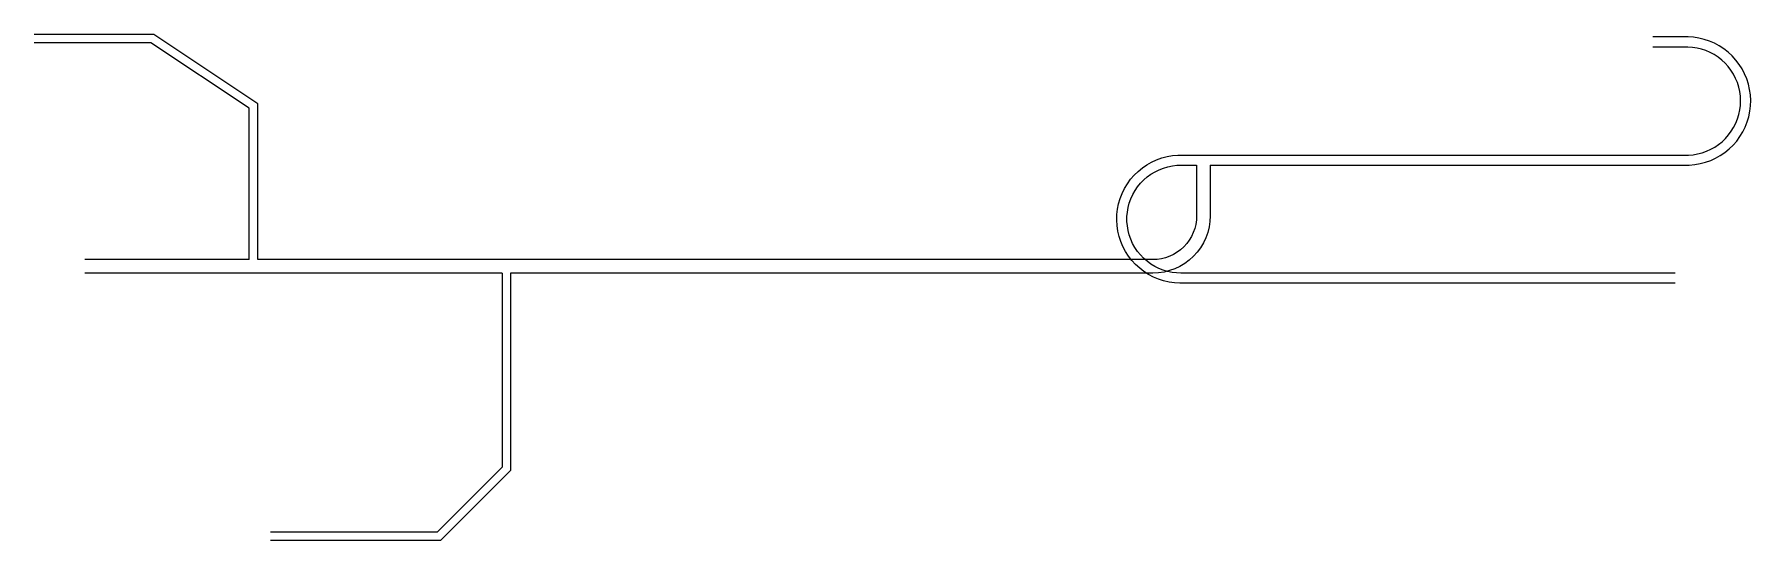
# Model space of a CAD drawing. Header units: metres. Extents: x 4320 to 5338, y 9914 to 10214.
import ezdxf

# ---------------------------------------------------------------- set-up
doc = ezdxf.new("R2010")
doc.units = ezdxf.units.M
for name, color, linetype in [('ACCESS_300_LEFT', 2, 'Continuous'), ('ACCESS_300_RIGHT', 2, 'Continuous'), ('DRIFT_300_01_LEFT', 4, 'Continuous'), ('DRIFT_300_01_RIGHT', 4, 'Continuous'), ('DRIFT_300_02_LEFT', 5, 'Continuous'), ('DRIFT_300_02_RIGHT', 5, 'Continuous'), ('DRIFT_300_03_LEFT', 5, 'Continuous'), ('DRIFT_300_03_RIGHT', 5, 'Continuous'), ('RAMP_LEFT', 1, 'Continuous'), ('RAMP_RIGHT', 1, 'Continuous')]:
    doc.layers.add(name, color=color, linetype=linetype)

msp = doc.modelspace()

# ---------------------------------------------------------------- linework, layer by layer
at = {"layer": 'ACCESS_300_LEFT'}
msp.add_polyline3d([(5017.4, 10137, 299.5), (5017.4, 10106.9, 300), (5017.3, 10103.7, 300), (5016.8, 10100.4, 300), (5016, 10097.1, 300), (5014.8, 10094, 300), (5013.4, 10091, 300), (5011.7, 10088.1, 300), (5009.7, 10085.4, 300), (5007.5, 10083, 300), (5005, 10080.7, 300), (5002.3, 10078.7, 300), (4999.5, 10077, 300), (4996.4, 10075.6, 300), (4993.3, 10074.5, 300), (4990.1, 10073.6, 300), (4986.8, 10073.2, 300), (4983.5, 10073, 300), (4700, 10073, 300)], dxfattribs=at)
at = {"layer": 'ACCESS_300_RIGHT'}
msp.add_polyline3d([(5009.4, 10137, 300.5), (5009.4, 10107.1, 300), (5009.3, 10104.5, 300), (5008.9, 10101.9, 300), (5008.3, 10099.5, 300), (5007.4, 10097.1, 300), (5006.3, 10094.7, 300), (5005, 10092.6, 300), (5003.5, 10090.5, 300), (5001.8, 10088.6, 300), (4999.9, 10086.9, 300), (4997.9, 10085.4, 300), (4995.7, 10084.1, 300), (4993.4, 10083, 300), (4991, 10082.1, 300), (4988.5, 10081.5, 300), (4986, 10081.1, 300), (4983.3, 10081, 300), (4700, 10081, 300)], dxfattribs=at)
at = {"layer": 'DRIFT_300_01_LEFT'}
for points in [[(4597.5, 10073, 300), (4350, 10073, 300)], [(4700, 10073, 300), (4602.5, 10073, 300)]]:
    msp.add_polyline3d(points, dxfattribs=at)
at = {"layer": 'DRIFT_300_01_RIGHT'}
for points in [[(4447.5, 10081, 300), (4350, 10081, 300)], [(4700, 10081, 300), (4452.5, 10081, 300)]]:
    msp.add_polyline3d(points, dxfattribs=at)
at = {"layer": 'DRIFT_300_02_LEFT'}
msp.add_polyline3d([(4602.5, 10073, 300), (4602.5, 9956, 300), (4561, 9914.5, 300), (4460, 9914.5, 300)], dxfattribs=at)
at = {"layer": 'DRIFT_300_02_RIGHT'}
msp.add_polyline3d([(4597.5, 10073, 300), (4597.5, 9958, 300), (4559, 9919.5, 300), (4460, 9919.5, 300)], dxfattribs=at)
at = {"layer": 'DRIFT_300_03_LEFT'}
msp.add_polyline3d([(4447.5, 10081, 300), (4447.5, 10170.7, 300), (4389.2, 10209.5, 300), (4320, 10209.5, 300)], dxfattribs=at)
at = {"layer": 'DRIFT_300_03_RIGHT'}
msp.add_polyline3d([(4452.5, 10081, 300), (4452.5, 10173.3, 300), (4390.8, 10214.5, 300), (4320, 10214.5, 300)], dxfattribs=at)
at = {"layer": 'RAMP_LEFT'}
msp.add_polyline3d([(5293.3, 10067, 350), (5290.3, 10067, 349.6), (5287.3, 10067, 349.3), (5284.3, 10067, 348.9), (5281.3, 10067, 348.6), (5278.3, 10067, 348.2), (5275.3, 10067, 347.8), (5272.3, 10067, 347.5), (5269.3, 10067, 347.1), (5266.3, 10067, 346.8), (5263.3, 10067, 346.4), (5260.3, 10067, 346), (5257.3, 10067, 345.7), (5254.3, 10067, 345.3), (5251.3, 10067, 345), (5248.3, 10067, 344.6), (5245.3, 10067, 344.2), (5242.3, 10067, 343.9), (5239.3, 10067, 343.5), (5236.3, 10067, 343.2), (5233.3, 10067, 342.8), (5230.3, 10067, 342.4), (5227.3, 10067, 342.1), (5224.3, 10067, 341.7), (5221.3, 10067, 341.4), (5218.3, 10067, 341), (5215.4, 10067, 340.6), (5212.4, 10067, 340.3), (5209.4, 10067, 339.9), (5206.4, 10067, 339.6), (5203.4, 10067, 339.2), (5200.4, 10067, 338.8), (5197.4, 10067, 338.5), (5194.4, 10067, 338.1), (5191.4, 10067, 337.8), (5188.4, 10067, 337.4), (5185.4, 10067, 337.1), (5182.4, 10067, 336.7), (5179.4, 10067, 336.3), (5176.4, 10067, 336), (5173.4, 10067, 335.6), (5170.4, 10067, 335.3), (5167.4, 10067, 334.9), (5164.4, 10067, 334.5), (5161.4, 10067, 334.2), (5158.4, 10067, 333.8), (5155.4, 10067, 333.5), (5152.4, 10067, 333.1), (5149.4, 10067, 332.7), (5146.4, 10067, 332.4), (5143.4, 10067, 332), (5140.4, 10067, 331.7), (5137.4, 10067, 331.3), (5134.4, 10067, 330.9), (5131.4, 10067, 330.6), (5128.4, 10067, 330.2), (5125.4, 10067, 329.9), (5122.4, 10067, 329.5), (5119.4, 10067, 329.1), (5116.4, 10067, 328.8), (5113.4, 10067, 328.4), (5110.4, 10067, 328.1), (5107.4, 10067, 327.7), (5104.4, 10067, 327.3), (5101.4, 10067, 327), (5098.4, 10067, 326.6), (5095.4, 10067, 326.3), (5092.4, 10067, 325.9), (5089.5, 10067, 325.5), (5086.5, 10067, 325.2), (5083.5, 10067, 324.8), (5080.5, 10067, 324.5), (5077.5, 10067, 324.1), (5074.5, 10067, 323.7), (5071.5, 10067, 323.4), (5068.5, 10067, 323), (5065.5, 10067, 322.7), (5062.5, 10067, 322.3), (5059.5, 10067, 321.9), (5056.5, 10067, 321.6), (5053.5, 10067, 321.2), (5050.5, 10067, 320.9), (5047.5, 10067, 320.5), (5044.5, 10067, 320.1), (5041.5, 10067, 319.8), (5038.5, 10067, 319.4), (5035.5, 10067, 319.1), (5032.5, 10067, 318.7), (5029.5, 10067, 318.3), (5026.5, 10067, 318), (5023.5, 10067, 317.6), (5020.5, 10067, 317.3), (5017.5, 10067, 316.9), (5014.5, 10067, 316.5), (5011.5, 10067, 316.2), (5008.5, 10067, 315.8), (5005.5, 10067, 315.5), (5002.5, 10067, 315.1), (5000, 10067, 314.8), (4999.5, 10067, 314.7), (4996.2, 10067.2, 314.4), (4993, 10067.6, 314), (4989.8, 10068.4, 313.7), (4986.7, 10069.4, 313.3), (4983.8, 10070.6, 312.9), (4980.9, 10072.2, 312.6), (4978.1, 10073.9, 312.2), (4975.6, 10075.9, 311.9), (4973.2, 10078.1, 311.5), (4971, 10080.5, 311.2), (4969, 10083.1, 310.8), (4967.2, 10085.8, 310.4), (4965.7, 10088.7, 310.1), (4964.4, 10091.7, 309.7), (4963.4, 10094.8, 309.4), (4962.7, 10097.9, 309), (4962.2, 10101.2, 308.6), (4962, 10104.4, 308.3), (4962.1, 10107.7, 307.9), (4962.5, 10110.9, 307.6), (4963.1, 10114.1, 307.2), (4964, 10117.2, 306.8), (4965.2, 10120.2, 306.5), (4966.6, 10123.2, 306.1), (4968.3, 10126, 305.8), (4970.2, 10128.6, 305.4), (4972.3, 10131, 305), (4974.7, 10133.3, 304.7), (4977.2, 10135.4, 304.3), (4979.9, 10137.2, 304), (4982.7, 10138.8, 303.6), (4985.6, 10140.2, 303.2), (4988.7, 10141.3, 302.9), (4991.9, 10142.1, 302.5), (4995.1, 10142.7, 302.2), (4998.3, 10143, 301.8), (5000, 10143, 301.6), (5001.4, 10143, 301.4), (5004.4, 10143, 301.1), (5007.4, 10143, 300.7), (5010.4, 10143, 300.4), (5013.4, 10143, 300), (5016.4, 10143, 299.6), (5019.4, 10143, 299.3), (5022.4, 10143, 298.9), (5025.4, 10143, 298.6), (5028.4, 10143, 298.2), (5031.4, 10143, 297.8), (5034.4, 10143, 297.5), (5037.4, 10143, 297.1), (5040.4, 10143, 296.8), (5043.4, 10143, 296.4), (5046.4, 10143, 296), (5049.4, 10143, 295.7), (5052.4, 10143, 295.3), (5055.4, 10143, 295), (5058.4, 10143, 294.6), (5061.4, 10143, 294.2), (5064.4, 10143, 293.9), (5067.4, 10143, 293.5), (5070.4, 10143, 293.2), (5073.4, 10143, 292.8), (5076.4, 10143, 292.4), (5079.4, 10143, 292.1), (5082.4, 10143, 291.7), (5085.4, 10143, 291.4), (5088.4, 10143, 291), (5091.4, 10143, 290.6), (5094.4, 10143, 290.3), (5097.4, 10143, 289.9), (5100.4, 10143, 289.6), (5103.3, 10143, 289.2), (5106.3, 10143, 288.8), (5109.3, 10143, 288.5), (5112.3, 10143, 288.1), (5115.3, 10143, 287.8), (5118.3, 10143, 287.4), (5121.3, 10143, 287.1), (5124.3, 10143, 286.7), (5127.3, 10143, 286.3), (5130.3, 10143, 286), (5133.3, 10143, 285.6), (5136.3, 10143, 285.3), (5139.3, 10143, 284.9), (5142.3, 10143, 284.5), (5145.3, 10143, 284.2), (5148.3, 10143, 283.8), (5151.3, 10143, 283.5), (5154.3, 10143, 283.1), (5157.3, 10143, 282.7), (5160.3, 10143, 282.4), (5163.3, 10143, 282), (5166.3, 10143, 281.7), (5169.3, 10143, 281.3), (5172.3, 10143, 280.9), (5175.3, 10143, 280.6), (5178.3, 10143, 280.2), (5181.3, 10143, 279.9), (5184.3, 10143, 279.5), (5187.3, 10143, 279.1), (5190.3, 10143, 278.8), (5193.3, 10143, 278.4), (5196.3, 10143, 278.1), (5199.3, 10143, 277.7), (5202.3, 10143, 277.3), (5205.3, 10143, 277), (5208.3, 10143, 276.6), (5211.3, 10143, 276.3), (5214.3, 10143, 275.9), (5217.3, 10143, 275.5), (5220.3, 10143, 275.2), (5223.3, 10143, 274.8), (5226.3, 10143, 274.5), (5229.2, 10143, 274.1), (5232.2, 10143, 273.7), (5235.2, 10143, 273.4), (5238.2, 10143, 273), (5241.2, 10143, 272.7), (5244.2, 10143, 272.3), (5247.2, 10143, 271.9), (5250.2, 10143, 271.6), (5253.2, 10143, 271.2), (5256.2, 10143, 270.9), (5259.2, 10143, 270.5), (5262.2, 10143, 270.1), (5265.2, 10143, 269.8), (5268.2, 10143, 269.4), (5271.2, 10143, 269.1), (5274.2, 10143, 268.7), (5277.2, 10143, 268.3), (5280.2, 10143, 268), (5283.2, 10143, 267.6), (5286.2, 10143, 267.3), (5289.2, 10143, 266.9), (5292.2, 10143, 266.5), (5295.2, 10143, 266.2), (5298.2, 10143, 265.8), (5300, 10143, 265.6), (5301.1, 10143, 265.5), (5303.8, 10143.2, 265.1), (5306.5, 10143.7, 264.7), (5309.2, 10144.3, 264.4), (5311.8, 10145.2, 264), (5314.3, 10146.4, 263.7), (5316.7, 10147.7, 263.3), (5318.9, 10149.2, 262.9), (5321.1, 10150.9, 262.6), (5323.1, 10152.8, 262.2), (5324.9, 10154.9, 261.9), (5326.5, 10157.1, 261.5), (5327.9, 10159.4, 261.2), (5329.2, 10161.9, 260.8), (5330.2, 10164.4, 260.4), (5331, 10167, 260.1), (5331.6, 10169.7, 259.7), (5331.9, 10172.4, 259.4), (5332, 10175.2, 259), (5331.9, 10177.9, 258.6), (5331.5, 10180.6, 258.3), (5330.9, 10183.3, 257.9), (5330.1, 10185.9, 257.6), (5329, 10188.4, 257.2), (5327.8, 10190.9, 256.8), (5326.3, 10193.2, 256.5), (5324.7, 10195.4, 256.1), (5322.8, 10197.4, 255.8), (5320.8, 10199.3, 255.4), (5318.7, 10201, 255), (5316.4, 10202.5, 254.7), (5314, 10203.8, 254.3), (5311.5, 10204.9, 254), (5308.9, 10205.7, 253.6), (5306.2, 10206.4, 253.2), (5303.5, 10206.8, 252.9), (5300.8, 10207, 252.5), (5300, 10207, 252.4), (5297.9, 10207, 252.2), (5294.9, 10207, 251.8), (5291.9, 10207, 251.4), (5288.9, 10207, 251.1), (5285.9, 10207, 250.7), (5282.9, 10207, 250.4), (5279.9, 10207, 250)], dxfattribs=at)
at = {"layer": 'RAMP_RIGHT'}
for points in [[(5017.4, 10137, 299.5), (5020.4, 10137, 299.2), (5023.4, 10137, 298.8), (5026.4, 10137, 298.4), (5029.4, 10137, 298.1), (5032.4, 10137, 297.7), (5035.4, 10137, 297.4), (5038.4, 10137, 297), (5041.3, 10137, 296.6), (5044.3, 10137, 296.3), (5047.3, 10137, 295.9), (5050.3, 10137, 295.6), (5053.3, 10137, 295.2), (5056.3, 10137, 294.9), (5059.3, 10137, 294.5), (5062.3, 10137, 294.1), (5065.3, 10137, 293.8), (5068.3, 10137, 293.4), (5071.2, 10137, 293.1), (5074.2, 10137, 292.7), (5077.2, 10137, 292.3), (5080.2, 10137, 292), (5083.2, 10137, 291.6), (5086.2, 10137, 291.3), (5089.2, 10137, 290.9), (5092.2, 10137, 290.5), (5095.2, 10137, 290.2), (5098.2, 10137, 289.8), (5101.2, 10137, 289.5), (5104.1, 10137, 289.1), (5107.1, 10137, 288.8), (5110.1, 10137, 288.4), (5113.1, 10137, 288), (5116.1, 10137, 287.7), (5119.1, 10137, 287.3), (5122.1, 10137, 287), (5125.1, 10137, 286.6), (5128.1, 10137, 286.2), (5131.1, 10137, 285.9), (5134, 10137, 285.5), (5137, 10137, 285.2), (5140, 10137, 284.8), (5143, 10137, 284.4), (5146, 10137, 284.1), (5149, 10137, 283.7), (5152, 10137, 283.4), (5155, 10137, 283), (5158, 10137, 282.7), (5161, 10137, 282.3), (5163.9, 10137, 281.9), (5166.9, 10137, 281.6), (5169.9, 10137, 281.2), (5172.9, 10137, 280.9), (5175.9, 10137, 280.5), (5178.9, 10137, 280.1), (5181.9, 10137, 279.8), (5184.9, 10137, 279.4), (5187.9, 10137, 279.1), (5190.9, 10137, 278.7), (5193.9, 10137, 278.3), (5196.8, 10137, 278), (5199.8, 10137, 277.6), (5202.8, 10137, 277.3), (5205.8, 10137, 276.9), (5208.8, 10137, 276.6), (5211.8, 10137, 276.2), (5214.8, 10137, 275.8), (5217.8, 10137, 275.5), (5220.8, 10137, 275.1), (5223.8, 10137, 274.8), (5226.7, 10137, 274.4), (5229.7, 10137, 274), (5232.7, 10137, 273.7), (5235.7, 10137, 273.3), (5238.7, 10137, 273), (5241.7, 10137, 272.6), (5244.7, 10137, 272.2), (5247.7, 10137, 271.9), (5250.7, 10137, 271.5), (5253.7, 10137, 271.2), (5256.6, 10137, 270.8), (5259.6, 10137, 270.5), (5262.6, 10137, 270.1), (5265.6, 10137, 269.7), (5268.6, 10137, 269.4), (5271.6, 10137, 269), (5274.6, 10137, 268.7), (5277.6, 10137, 268.3), (5280.6, 10137, 267.9), (5283.6, 10137, 267.6), (5286.6, 10137, 267.2), (5289.5, 10137, 266.9), (5292.5, 10137, 266.5), (5295.5, 10137, 266.1), (5298.5, 10137, 265.8), (5300, 10137, 265.6), (5301.6, 10137, 265.4), (5304.9, 10137.3, 265.1), (5308.1, 10137.9, 264.7), (5311.2, 10138.7, 264.4), (5314.3, 10139.8, 264), (5317.2, 10141.1, 263.6), (5320, 10142.7, 263.3), (5322.7, 10144.5, 262.9), (5325.2, 10146.6, 262.6), (5327.6, 10148.9, 262.2), (5329.7, 10151.3, 261.8), (5331.6, 10153.9, 261.5), (5333.3, 10156.7, 261.1), (5334.7, 10159.6, 260.8), (5335.9, 10162.6, 260.4), (5336.9, 10165.7, 260), (5337.5, 10168.9, 259.7), (5337.9, 10172.1, 259.3), (5338, 10175.4, 259), (5337.8, 10178.6, 258.6), (5337.4, 10181.8, 258.3), (5336.7, 10185, 257.9), (5335.7, 10188.1, 257.5), (5334.4, 10191.1, 257.2), (5332.9, 10194, 256.8), (5331.2, 10196.7, 256.5), (5329.2, 10199.3, 256.1), (5327, 10201.7, 255.7), (5324.7, 10203.9, 255.4), (5322.1, 10205.9, 255), (5319.4, 10207.7, 254.7), (5316.5, 10209.2, 254.3), (5313.5, 10210.5, 253.9), (5310.5, 10211.5, 253.6), (5307.3, 10212.3, 253.2), (5304.1, 10212.8, 252.9), (5300.9, 10213, 252.5), (5300, 10213, 252.4), (5297.8, 10213, 252.2), (5294.8, 10213, 251.8), (5291.8, 10213, 251.4), (5288.8, 10213, 251.1), (5285.8, 10213, 250.7), (5282.9, 10213, 250.4), (5279.9, 10213, 250)], [(5293.3, 10073, 350), (5290.3, 10073, 349.6), (5287.3, 10073, 349.3), (5284.3, 10073, 348.9), (5281.3, 10073, 348.6), (5278.3, 10073, 348.2), (5275.3, 10073, 347.8), (5272.4, 10073, 347.5), (5269.4, 10073, 347.1), (5266.4, 10073, 346.8), (5263.4, 10073, 346.4), (5260.4, 10073, 346.1), (5257.4, 10073, 345.7), (5254.4, 10073, 345.3), (5251.4, 10073, 345), (5248.4, 10073, 344.6), (5245.4, 10073, 344.3), (5242.5, 10073, 343.9), (5239.5, 10073, 343.5), (5236.5, 10073, 343.2), (5233.5, 10073, 342.8), (5230.5, 10073, 342.5), (5227.5, 10073, 342.1), (5224.5, 10073, 341.7), (5221.5, 10073, 341.4), (5218.5, 10073, 341), (5215.5, 10073, 340.7), (5212.5, 10073, 340.3), (5209.6, 10073, 340), (5206.6, 10073, 339.6), (5203.6, 10073, 339.2), (5200.6, 10073, 338.9), (5197.6, 10073, 338.5), (5194.6, 10073, 338.2), (5191.6, 10073, 337.8), (5188.6, 10073, 337.4), (5185.6, 10073, 337.1), (5182.6, 10073, 336.7), (5179.7, 10073, 336.4), (5176.7, 10073, 336), (5173.7, 10073, 335.6), (5170.7, 10073, 335.3), (5167.7, 10073, 334.9), (5164.7, 10073, 334.6), (5161.7, 10073, 334.2), (5158.7, 10073, 333.9), (5155.7, 10073, 333.5), (5152.7, 10073, 333.1), (5149.8, 10073, 332.8), (5146.8, 10073, 332.4), (5143.8, 10073, 332.1), (5140.8, 10073, 331.7), (5137.8, 10073, 331.3), (5134.8, 10073, 331), (5131.8, 10073, 330.6), (5128.8, 10073, 330.3), (5125.8, 10073, 329.9), (5122.8, 10073, 329.5), (5119.8, 10073, 329.2), (5116.9, 10073, 328.8), (5113.9, 10073, 328.5), (5110.9, 10073, 328.1), (5107.9, 10073, 327.8), (5104.9, 10073, 327.4), (5101.9, 10073, 327), (5098.9, 10073, 326.7), (5095.9, 10073, 326.3), (5092.9, 10073, 326), (5089.9, 10073, 325.6), (5087, 10073, 325.2), (5084, 10073, 324.9), (5081, 10073, 324.5), (5078, 10073, 324.2), (5075, 10073, 323.8), (5072, 10073, 323.4), (5069, 10073, 323.1), (5066, 10073, 322.7), (5063, 10073, 322.4), (5060, 10073, 322), (5057.1, 10073, 321.7), (5054.1, 10073, 321.3), (5051.1, 10073, 320.9), (5048.1, 10073, 320.6), (5045.1, 10073, 320.2), (5042.1, 10073, 319.9), (5039.1, 10073, 319.5), (5036.1, 10073, 319.1), (5033.1, 10073, 318.8), (5030.1, 10073, 318.4), (5027.1, 10073, 318.1), (5024.2, 10073, 317.7), (5021.2, 10073, 317.3), (5018.2, 10073, 317), (5015.2, 10073, 316.6), (5012.2, 10073, 316.3), (5009.2, 10073, 315.9), (5006.2, 10073, 315.6), (5003.2, 10073, 315.2), (5000.2, 10073, 314.8), (5000, 10073, 314.8), (4997.5, 10073.1, 314.5), (4994.8, 10073.4, 314.1), (4992.1, 10074, 313.8), (4989.5, 10074.8, 313.4), (4986.9, 10075.8, 313), (4984.5, 10077, 312.7), (4982.2, 10078.4, 312.3), (4980, 10080.1, 312), (4977.9, 10081.9, 311.6), (4976, 10083.8, 311.2), (4974.3, 10085.9, 310.9), (4972.8, 10088.2, 310.5), (4971.4, 10090.6, 310.2), (4970.3, 10093.1, 309.8), (4969.4, 10095.7, 309.5), (4968.7, 10098.3, 309.1), (4968.3, 10101, 308.7), (4968, 10103.7, 308.4), (4968, 10106.5, 308), (4968.3, 10109.2, 307.7), (4968.7, 10111.9, 307.3), (4969.4, 10114.5, 306.9), (4970.4, 10117.1, 306.6), (4971.5, 10119.6, 306.2), (4972.9, 10122, 305.9), (4974.4, 10124.2, 305.5), (4976.1, 10126.3, 305.1), (4978, 10128.3, 304.8), (4980.1, 10130.1, 304.4), (4982.3, 10131.7, 304.1), (4984.7, 10133.1, 303.7), (4987.1, 10134.3, 303.4), (4989.7, 10135.3, 303), (4992.3, 10136.1, 302.6), (4995, 10136.6, 302.3), (4997.7, 10136.9, 301.9), (5000, 10137, 301.6), (5000.5, 10137, 301.6), (5003.4, 10137, 301.2), (5006.4, 10137, 300.8), (5009.4, 10137, 300.5)]]:
    msp.add_polyline3d(points, dxfattribs=at)

doc.saveas('drawing.dxf')
